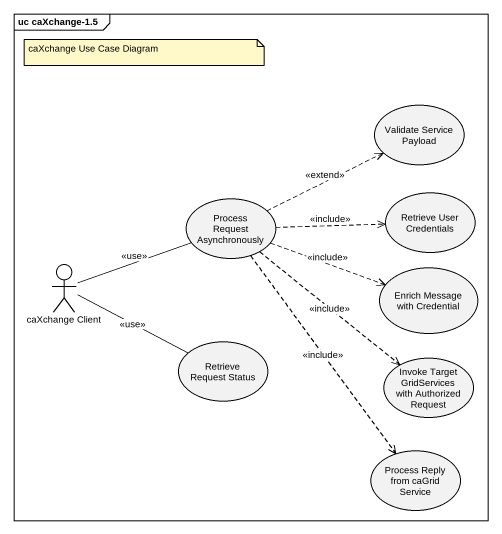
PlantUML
@startuml
mainframe uc caXchange-1.5
usecase "Validate Service Payload" as Validate_Service_Payload
usecase "Process Request Asynchronously" as Process_Request
usecase "Retrieve User Credentials" as Retrieve_User_Credentials
actor "caXchange Client" as caXchange_Client
usecase "Enrich Message with Credential" as Enrich_Message_with
usecase "Retrieve Request Status" as Retrieve_Request_Status
usecase "Invoke Target GridServices with Authorized Request" as Invoke_Target_GridServices
usecase "Process Reply from caGrid Service" as Process_Reply_from_caGrid
Process_Request .right.> Validate_Service_Payload : <<extend>>
Process_Request .right.> Retrieve_User_Credentials : <<include>>
Process_Request .right.> Enrich_Message_with : <<include>>
Process_Request ..> Invoke_Target_GridServices : <<include>>
Process_Request ..> Process_Reply_from_caGrid : <<include>>
caXchange_Client -right- Process_Request : <<use>>
caXchange_Client -right- Retrieve_Request_Status : <<use>>
note as N1
  caXchange Use Case Diagram
end note
@enduml
